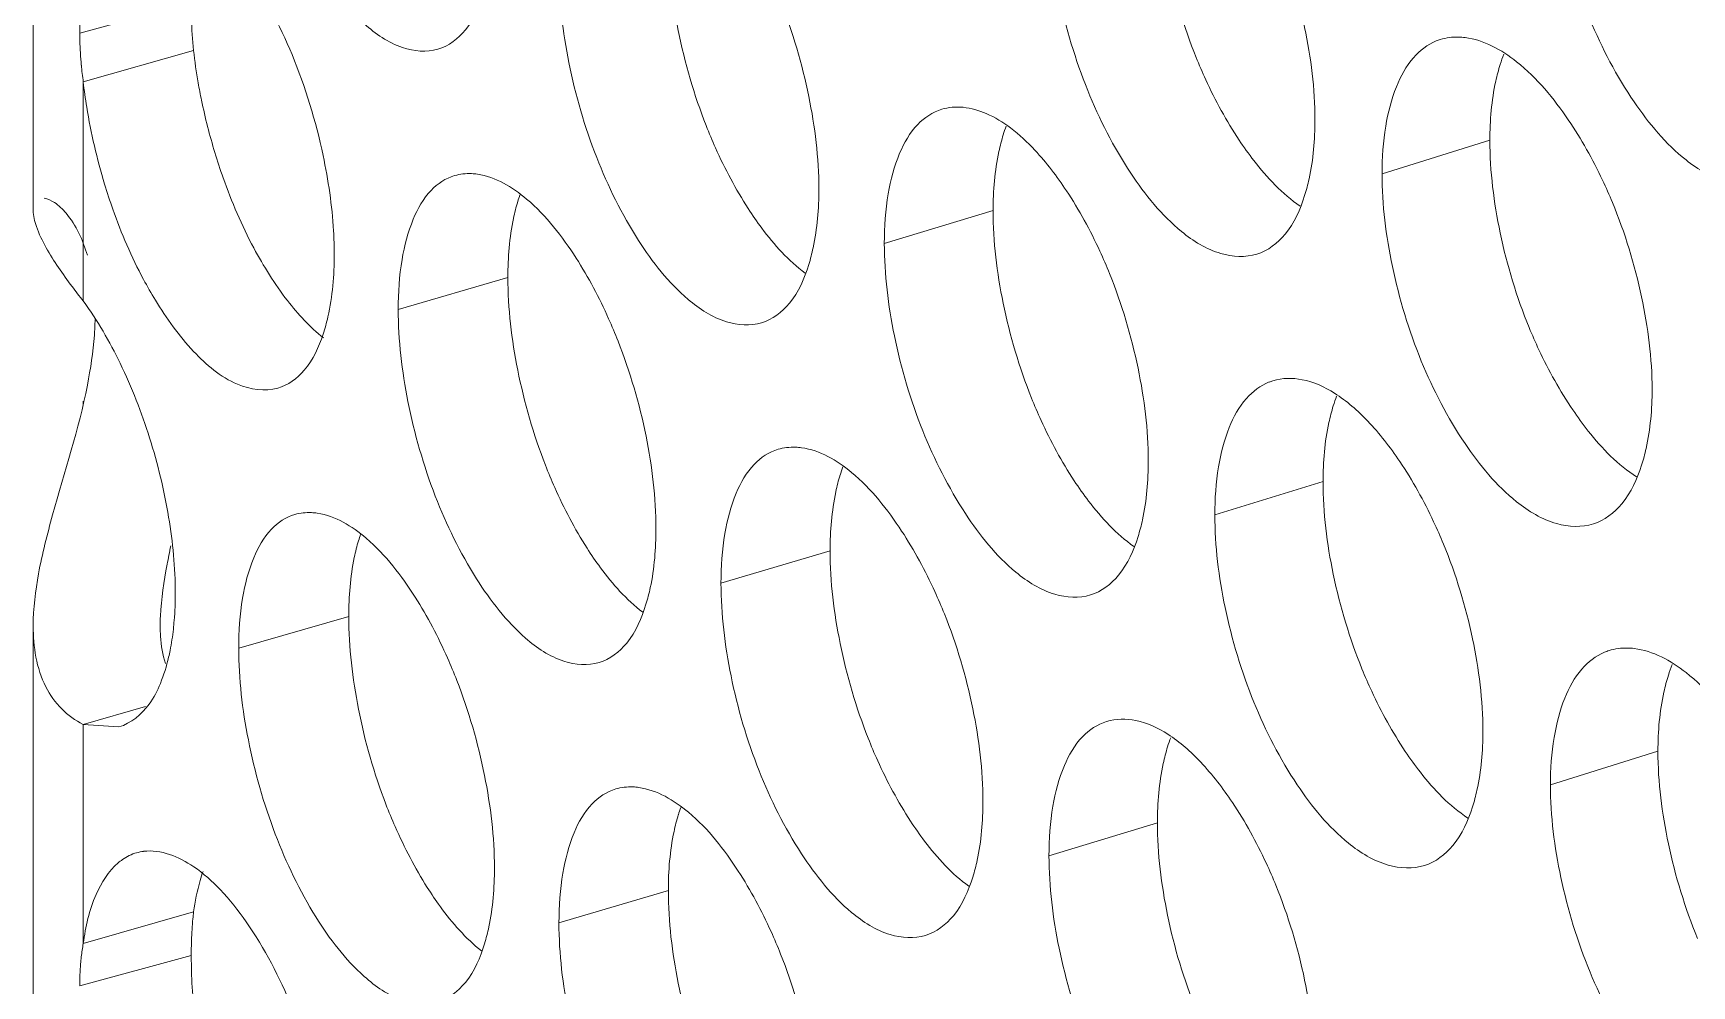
# Model space of a CAD drawing. Header units: millimetres. Extents: x 1177 to 4147, y 93 to 2194.
# Drawn here: x 2491.77 to 2505.48, y 967.28 to 975.15 of the extents above; entities that cross this region are included whole.
import ezdxf

# ---------------------------------------------------------------- set-up
doc = ezdxf.new("R2010")
doc.units = ezdxf.units.MM
doc.header["$LTSCALE"] = 0.1
doc.layers.get('0').update_dxf_attribs({"lineweight": 13})
doc.layers.add('标注', color=251, linetype='Continuous', lineweight=9)

# ---------------------------------------------------------------- blocks, each defined once
blk = doc.blocks.new('02')
for p, q in [((4328.801, 982.25), (4328.801, 988.593)), ((4329.392, 981.182), (4329.392, 983.769)), ((4328.801, 971), (4328.801, 977.343)), ((4329.392, 973.595), (4329.392, 976.182))]:
    blk.add_line(p, q)
at = {"layer": '标注'}
for p, q in [((4330.668, 984.703), (4329.351, 984.344)), ((4330.695, 984.141), (4329.392, 983.769)), ((4346.007, 983.079), (4344.733, 982.683)), ((4346.007, 983.079), (4344.733, 982.683)), ((4340.139, 982.249), (4338.854, 981.862)), ((4334.408, 981.46), (4333.112, 981.083)), ((4329.392, 979.96), (4329.392, 979.998)), ((4344.036, 979.048), (4342.758, 978.655)), ((4338.214, 978.232), (4336.925, 977.848)), ((4332.528, 977.457), (4331.228, 977.082)), ((4330.127, 976.391), (4329.392, 976.182)), ((4329.392, 976.182), (4329.813, 976.152)), ((4347.992, 975.865), (4346.722, 975.466)), ((4342.08, 975.021), (4340.799, 974.631)), ((4336.303, 974.219), (4335.011, 973.838)), ((4330.695, 973.967), (4329.392, 973.595)), ((4330.695, 973.967), (4329.392, 973.595)), ((4330.668, 973.453), (4329.351, 973.094)), ((4330.668, 973.453), (4329.351, 973.094))]:
    blk.add_line(p, q, dxfattribs=at)
for centre, radius, start, end in [((4336.687, 984.716), 6.02, 181.871, 185.483), ((4336.712, 984.804), 6.053, 186.2893, 189.956), ((4345.609, 983.665), 0.633, 107.3212, 111.9576), ((4345.609, 983.665), 0.633, 107.3212, 111.9576), ((4347.904, 983.414), 1.862, 158.5276, 162.4554), ((4347.904, 983.414), 1.862, 158.5276, 162.4554), ((4333.9, 984.391), 4.55, 185.3339, 187.8588), ((4342.076, 982.581), 1.903, 159.5485, 162.781), ((4336.39, 981.789), 1.95, 160.5892, 163.1153), ((4343.627, 979.644), 0.623, 107.151, 111.3587), ((4345.946, 979.382), 1.875, 158.8656, 162.563), ((4340.165, 978.562), 1.918, 159.8933, 162.8914), ((4334.526, 977.783), 1.966, 160.9402, 163.2288), ((4332.677, 977.348), 2.377, 177.2621, 180.0726), ((4347.607, 976.441), 0.642, 107.4921, 112.5473), ((4349.877, 976.2), 1.849, 158.192, 162.3487), ((4344.003, 975.354), 1.889, 159.2059, 162.6715), ((4338.27, 974.548), 1.933, 160.2403, 163.0029), ((4330.173, 974.136), 0.55, 97.1735, 105.9366), ((4330.173, 974.136), 0.55, 97.1735, 105.9366), ((4331.697, 973.179), 2.342, 169.768, 173.6853), ((4331.697, 973.179), 2.342, 169.768, 173.6853), ((4335.848, 973.455), 5.18, 178.0496, 180.0207), ((4335.848, 973.455), 5.18, 178.0496, 180.0207), ((4336.345, 973.454), 5.677, 180.0086, 181.863), ((4336.345, 973.454), 5.677, 180.0086, 181.863), ((4336.687, 973.466), 6.02, 181.871, 185.483), ((4336.687, 973.466), 6.02, 181.871, 185.483)]:
    blk.add_arc(centre, radius, start, end, dxfattribs=at)
for points, knots in [([(4346.722, 986.716), (4346.722, 986.349), (4346.819, 985.593), (4347.149, 984.513), (4347.646, 983.566), (4348.084, 983.037), (4348.324, 982.847)], [0, 0, 0, 0, 0.256026, 0.528509, 0.78559, 1, 1, 1, 1]), ([(4342.08, 986.271), (4342.08, 985.905), (4342.174, 985.148), (4342.391, 984.42), (4342.537, 984.059)], [0, 0, 0, 0, 0.484648, 1, 1, 1, 1]), ([(4342.08, 986.271), (4342.08, 985.905), (4342.174, 985.148), (4342.391, 984.42), (4342.537, 984.059)], [0, 0, 0, 0, 0.484648, 1, 1, 1, 1]), ([(4340.799, 985.881), (4340.799, 985.515), (4340.893, 984.758), (4341.216, 983.677), (4341.7, 982.727), (4342.129, 982.194), (4342.365, 982.002)], [0, 0, 0, 0, 0.256604, 0.529576, 0.786585, 1, 1, 1, 1]), ([(4340.799, 985.881), (4340.799, 985.515), (4340.893, 984.758), (4341.216, 983.677), (4341.7, 982.727), (4342.129, 982.194), (4342.365, 982.002)], [0, 0, 0, 0, 0.256604, 0.529576, 0.786585, 1, 1, 1, 1]), ([(4336.303, 985.469), (4336.303, 985.102), (4336.395, 984.346), (4336.607, 983.616), (4336.75, 983.253)], [0, 0, 0, 0, 0.484764, 1, 1, 1, 1]), ([(4343.941, 983.321), (4343.941, 983.687), (4343.845, 984.443), (4343.626, 985.171), (4343.479, 985.531)], [0, 0, 0, 0, 0.484476, 1, 1, 1, 1]), ([(4343.941, 983.321), (4343.941, 983.687), (4343.845, 984.443), (4343.626, 985.171), (4343.479, 985.531)], [0, 0, 0, 0, 0.484476, 1, 1, 1, 1]), ([(4332.225, 982.9), (4332.14, 983.307), (4331.905, 984.073), (4331.535, 984.787), (4331.316, 985.1)], [0, 0, 0, 0, 0.521078, 1, 1, 1, 1]), ([(4335.011, 985.088), (4335.011, 984.722), (4335.103, 983.967), (4335.417, 982.885), (4335.888, 981.934), (4336.305, 981.397), (4336.536, 981.201)], [0, 0, 0, 0, 0.257025, 0.530351, 0.787311, 1, 1, 1, 1]), ([(4329.369, 984.686), (4329.366, 984.659), (4329.355, 984.545), (4329.351, 984.431), (4329.351, 984.344)], [0, 0, 0, 0, 0.240746, 1, 1, 1, 1]), ([(4333.581, 984.155), (4333.709, 984.192), (4333.965, 984.393), (4334.083, 984.679), (4334.132, 984.842)], [0, 0, 0, 0, 0.438663, 1, 1, 1, 1]), ([(4338.081, 982.506), (4338.081, 982.872), (4337.987, 983.628), (4337.773, 984.357), (4337.629, 984.72)], [0, 0, 0, 0, 0.484593, 1, 1, 1, 1]), ([(4329.351, 984.344), (4329.351, 984.313), (4329.353, 984.188), (4329.36, 984.063), (4329.369, 983.968)], [0, 0, 0, 0, 0.242279, 1, 1, 1, 1]), ([(4332.711, 984.455), (4332.843, 984.337), (4333.109, 984.149), (4333.448, 984.116), (4333.581, 984.155)], [0, 0, 0, 0, 0.561342, 1, 1, 1, 1]), ([(4345.714, 984.293), (4345.689, 984.296), (4345.59, 984.304), (4345.49, 984.291), (4345.421, 984.269)], [0, 0, 0, 0, 0.259055, 1, 1, 1, 1]), ([(4345.714, 984.293), (4345.689, 984.296), (4345.59, 984.304), (4345.49, 984.291), (4345.421, 984.269)], [0, 0, 0, 0, 0.259055, 1, 1, 1, 1]), ([(4346.933, 983.32), (4346.761, 983.573), (4346.426, 983.989), (4345.936, 984.265), (4345.714, 984.293)], [0, 0, 0, 0, 0.577332, 1, 1, 1, 1]), ([(4346.933, 983.32), (4346.761, 983.573), (4346.426, 983.989), (4345.936, 984.265), (4345.714, 984.293)], [0, 0, 0, 0, 0.577332, 1, 1, 1, 1]), ([(4345.373, 984.252), (4345.27, 984.21), (4345.069, 984.054), (4344.876, 983.691), (4344.756, 983.222), (4344.733, 982.871), (4344.733, 982.683)], [0, 0, 0, 0, 0.187225, 0.410841, 0.682034, 1, 1, 1, 1]), ([(4345.373, 984.252), (4345.27, 984.21), (4345.069, 984.054), (4344.876, 983.691), (4344.756, 983.222), (4344.733, 982.871), (4344.733, 982.683)], [0, 0, 0, 0, 0.187225, 0.410841, 0.682034, 1, 1, 1, 1]), ([(4342.537, 984.059), (4342.573, 983.97), (4342.718, 983.633), (4342.895, 983.309), (4343.045, 983.082)], [0, 0, 0, 0, 0.260496, 1, 1, 1, 1]), ([(4342.537, 984.059), (4342.573, 983.97), (4342.718, 983.633), (4342.895, 983.309), (4343.045, 983.082)], [0, 0, 0, 0, 0.260496, 1, 1, 1, 1]), ([(4346.129, 983.975), (4346.108, 983.91), (4346.031, 983.617), (4346.007, 983.313), (4346.007, 983.079)], [0, 0, 0, 0, 0.225897, 1, 1, 1, 1]), ([(4346.129, 983.975), (4346.108, 983.91), (4346.031, 983.617), (4346.007, 983.313), (4346.007, 983.079)], [0, 0, 0, 0, 0.225897, 1, 1, 1, 1]), ([(4329.392, 983.769), (4329.403, 983.67), (4329.459, 983.262), (4329.554, 982.86), (4329.644, 982.562)], [0, 0, 0, 0, 0.243528, 1, 1, 1, 1]), ([(4330.75, 983.757), (4330.762, 983.689), (4330.815, 983.411), (4330.885, 983.137), (4330.947, 982.934)], [0, 0, 0, 0, 0.247361, 1, 1, 1, 1]), ([(4339.532, 983.445), (4339.425, 983.413), (4339.21, 983.268), (4339.005, 982.903), (4338.879, 982.421), (4338.854, 982.058), (4338.854, 981.862)], [0, 0, 0, 0, 0.183968, 0.404776, 0.677031, 1, 1, 1, 1]), ([(4341.005, 982.484), (4340.894, 982.652), (4340.692, 982.918), (4340.368, 983.223), (4340.08, 983.401), (4339.797, 983.484), (4339.613, 983.47), (4339.532, 983.445)], [0, 0, 0, 0, 0.324474, 0.533713, 0.711862, 0.863947, 1, 1, 1, 1]), ([(4343.819, 982.426), (4343.84, 982.491), (4343.916, 982.783), (4343.941, 983.087), (4343.941, 983.321)], [0, 0, 0, 0, 0.225833, 1, 1, 1, 1]), ([(4343.819, 982.426), (4343.84, 982.491), (4343.916, 982.783), (4343.941, 983.087), (4343.941, 983.321)], [0, 0, 0, 0, 0.225833, 1, 1, 1, 1]), ([(4347.454, 982.346), (4347.417, 982.434), (4347.268, 982.771), (4347.087, 983.095), (4346.933, 983.32)], [0, 0, 0, 0, 0.260211, 1, 1, 1, 1]), ([(4347.454, 982.346), (4347.417, 982.434), (4347.268, 982.771), (4347.087, 983.095), (4346.933, 983.32)], [0, 0, 0, 0, 0.260211, 1, 1, 1, 1]), ([(4336.75, 983.253), (4336.785, 983.164), (4336.926, 982.826), (4337.099, 982.501), (4337.246, 982.274)], [0, 0, 0, 0, 0.260758, 1, 1, 1, 1]), ([(4340.259, 983.144), (4340.239, 983.079), (4340.164, 982.787), (4340.139, 982.483), (4340.139, 982.249)], [0, 0, 0, 0, 0.225492, 1, 1, 1, 1]), ([(4330.947, 982.934), (4330.977, 982.834), (4331.104, 982.449), (4331.264, 982.074), (4331.406, 981.808)], [0, 0, 0, 0, 0.257432, 1, 1, 1, 1]), ([(4343.045, 983.082), (4343.1, 983), (4343.306, 982.711), (4343.555, 982.446), (4343.766, 982.302)], [0, 0, 0, 0, 0.280375, 1, 1, 1, 1]), ([(4343.045, 983.082), (4343.1, 983), (4343.306, 982.711), (4343.555, 982.446), (4343.766, 982.302)], [0, 0, 0, 0, 0.280375, 1, 1, 1, 1]), ([(4346.007, 983.079), (4346.007, 982.712), (4346.102, 981.956), (4346.323, 981.229), (4346.471, 980.868)], [0, 0, 0, 0, 0.484571, 1, 1, 1, 1]), ([(4346.007, 983.079), (4346.007, 982.712), (4346.102, 981.956), (4346.323, 981.229), (4346.471, 980.868)], [0, 0, 0, 0, 0.484571, 1, 1, 1, 1]), ([(4332.357, 981.732), (4332.357, 981.825), (4332.344, 982.217), (4332.287, 982.607), (4332.225, 982.9)], [0, 0, 0, 0, 0.236743, 1, 1, 1, 1]), ([(4348.324, 982.847), (4348.466, 982.735), (4348.753, 982.56), (4349.101, 982.545), (4349.24, 982.589)], [0, 0, 0, 0, 0.554103, 1, 1, 1, 1]), ([(4329.644, 982.562), (4329.675, 982.462), (4329.801, 982.077), (4329.962, 981.702), (4330.104, 981.436)], [0, 0, 0, 0, 0.257377, 1, 1, 1, 1]), ([(4333.779, 982.663), (4333.673, 982.632), (4333.461, 982.488), (4333.26, 982.124), (4333.136, 981.642), (4333.112, 981.279), (4333.112, 981.083)], [0, 0, 0, 0, 0.181499, 0.401469, 0.674683, 1, 1, 1, 1]), ([(4334.048, 982.679), (4334.025, 982.683), (4333.935, 982.691), (4333.843, 982.681), (4333.779, 982.663)], [0, 0, 0, 0, 0.259359, 1, 1, 1, 1]), ([(4335.213, 981.689), (4335.049, 981.944), (4334.734, 982.36), (4334.263, 982.648), (4334.048, 982.679)], [0, 0, 0, 0, 0.582011, 1, 1, 1, 1]), ([(4344.733, 982.683), (4344.733, 982.317), (4344.829, 981.56), (4345.156, 980.479), (4345.649, 979.532), (4346.084, 979.002), (4346.323, 978.811)], [0, 0, 0, 0, 0.256219, 0.528865, 0.785923, 1, 1, 1, 1]), ([(4344.733, 982.683), (4344.733, 982.317), (4344.829, 981.56), (4345.156, 980.479), (4345.649, 979.532), (4346.084, 979.002), (4346.323, 978.811)], [0, 0, 0, 0, 0.256219, 0.528865, 0.785923, 1, 1, 1, 1]), ([(4328.932, 982.395), (4328.974, 982.39), (4329.073, 982.34), (4329.281, 982.135), (4329.389, 981.899), (4329.441, 981.721)], [0, 0, 0, 0, 0.148198, 0.361925, 1, 1, 1, 1]), ([(4334.524, 982.355), (4334.505, 982.29), (4334.431, 981.997), (4334.408, 981.694), (4334.408, 981.46)], [0, 0, 0, 0, 0.225092, 1, 1, 1, 1]), ([(4337.962, 981.612), (4337.982, 981.677), (4338.056, 981.969), (4338.081, 982.273), (4338.081, 982.506)], [0, 0, 0, 0, 0.225428, 1, 1, 1, 1]), ([(4341.514, 981.506), (4341.478, 981.595), (4341.332, 981.933), (4341.155, 982.257), (4341.005, 982.484)], [0, 0, 0, 0, 0.260475, 1, 1, 1, 1]), ([(4343.255, 981.735), (4343.385, 981.775), (4343.644, 981.975), (4343.768, 982.264), (4343.819, 982.426)], [0, 0, 0, 0, 0.443684, 1, 1, 1, 1]), ([(4343.255, 981.735), (4343.385, 981.775), (4343.644, 981.975), (4343.768, 982.264), (4343.819, 982.426)], [0, 0, 0, 0, 0.443684, 1, 1, 1, 1]), ([(4347.923, 980.138), (4347.923, 980.504), (4347.825, 981.259), (4347.603, 981.986), (4347.454, 982.346)], [0, 0, 0, 0, 0.484398, 1, 1, 1, 1]), ([(4347.923, 980.138), (4347.923, 980.504), (4347.825, 981.259), (4347.603, 981.986), (4347.454, 982.346)], [0, 0, 0, 0, 0.484398, 1, 1, 1, 1]), ([(4328.954, 981.811), (4328.91, 981.891), (4328.841, 982.031), (4328.801, 982.186), (4328.801, 982.25)], [0, 0, 0, 0, 0.58968, 1, 1, 1, 1]), ([(4337.246, 982.274), (4337.297, 982.194), (4337.491, 981.915), (4337.721, 981.657), (4337.919, 981.511)], [0, 0, 0, 0, 0.279282, 1, 1, 1, 1]), ([(4340.139, 982.249), (4340.139, 981.883), (4340.233, 981.126), (4340.448, 980.397), (4340.593, 980.036)], [0, 0, 0, 0, 0.484687, 1, 1, 1, 1]), ([(4342.365, 982.002), (4342.502, 981.89), (4342.779, 981.714), (4343.119, 981.694), (4343.255, 981.735)], [0, 0, 0, 0, 0.555929, 1, 1, 1, 1]), ([(4342.365, 982.002), (4342.502, 981.89), (4342.779, 981.714), (4343.119, 981.694), (4343.255, 981.735)], [0, 0, 0, 0, 0.555929, 1, 1, 1, 1]), ([(4329.392, 981.182), (4329.347, 981.239), (4329.191, 981.441), (4329.044, 981.651), (4328.954, 981.811)], [0, 0, 0, 0, 0.283462, 1, 1, 1, 1]), ([(4331.406, 981.808), (4331.522, 981.592), (4331.761, 981.209), (4332.068, 980.873), (4332.228, 980.746)], [0, 0, 0, 0, 0.545672, 1, 1, 1, 1]), ([(4338.854, 981.862), (4338.854, 981.496), (4338.948, 980.739), (4339.268, 979.657), (4339.749, 978.707), (4340.174, 978.172), (4340.408, 977.979)], [0, 0, 0, 0, 0.256797, 0.52993, 0.786916, 1, 1, 1, 1]), ([(4332.225, 980.789), (4332.248, 980.857), (4332.331, 981.164), (4332.357, 981.485), (4332.357, 981.732)], [0, 0, 0, 0, 0.223003, 1, 1, 1, 1]), ([(4335.709, 980.708), (4335.674, 980.797), (4335.532, 981.135), (4335.36, 981.461), (4335.213, 981.689)], [0, 0, 0, 0, 0.260737, 1, 1, 1, 1]), ([(4337.405, 980.924), (4337.534, 980.962), (4337.791, 981.162), (4337.911, 981.449), (4337.962, 981.612)], [0, 0, 0, 0, 0.440715, 1, 1, 1, 1]), ([(4330.104, 981.436), (4330.148, 981.354), (4330.32, 981.053), (4330.523, 980.77), (4330.696, 980.586)], [0, 0, 0, 0, 0.271397, 1, 1, 1, 1]), ([(4334.408, 981.46), (4334.408, 981.094), (4334.499, 980.337), (4334.709, 979.607), (4334.851, 979.244)], [0, 0, 0, 0, 0.484802, 1, 1, 1, 1]), ([(4341.972, 979.295), (4341.972, 979.661), (4341.877, 980.417), (4341.66, 981.145), (4341.514, 981.506)], [0, 0, 0, 0, 0.484515, 1, 1, 1, 1]), ([(4330.479, 977.733), (4330.479, 978.032), (4330.418, 978.653), (4330.199, 979.566), (4329.861, 980.427), (4329.56, 980.952), (4329.392, 981.182)], [0, 0, 0, 0, 0.24518, 0.507954, 0.766556, 1, 1, 1, 1]), ([(4336.536, 981.201), (4336.67, 981.088), (4336.938, 980.91), (4337.272, 980.884), (4337.405, 980.924)], [0, 0, 0, 0, 0.558251, 1, 1, 1, 1]), ([(4329.532, 980.962), (4329.531, 980.9), (4329.518, 980.64), (4329.479, 980.382), (4329.441, 980.188)], [0, 0, 0, 0, 0.238404, 1, 1, 1, 1]), ([(4333.112, 981.083), (4333.112, 980.718), (4333.203, 979.966), (4333.511, 978.888), (4333.976, 977.937), (4334.388, 977.399), (4334.616, 977.201)], [0, 0, 0, 0, 0.25688, 0.530083, 0.787064, 1, 1, 1, 1]), ([(4331.69, 980.152), (4331.811, 980.187), (4332.057, 980.369), (4332.175, 980.638), (4332.225, 980.789)], [0, 0, 0, 0, 0.441393, 1, 1, 1, 1]), ([(4346.471, 980.868), (4346.507, 980.78), (4346.655, 980.443), (4346.834, 980.12), (4346.987, 979.895)], [0, 0, 0, 0, 0.26032, 1, 1, 1, 1]), ([(4346.471, 980.868), (4346.507, 980.78), (4346.655, 980.443), (4346.834, 980.12), (4346.987, 979.895)], [0, 0, 0, 0, 0.26032, 1, 1, 1, 1]), ([(4330.696, 980.586), (4330.844, 980.43), (4331.132, 980.174), (4331.537, 980.108), (4331.69, 980.152)], [0, 0, 0, 0, 0.574979, 1, 1, 1, 1]), ([(4336.157, 978.493), (4336.157, 978.86), (4336.065, 979.616), (4335.852, 980.345), (4335.709, 980.708)], [0, 0, 0, 0, 0.484632, 1, 1, 1, 1]), ([(4329.441, 980.188), (4329.339, 979.669), (4329.098, 978.938), (4328.856, 977.996), (4328.801, 977.551), (4328.801, 977.345)], [0, 0, 0, 0, 0.543055, 0.787808, 1, 1, 1, 1]), ([(4343.4, 980.225), (4343.297, 980.185), (4343.095, 980.029), (4342.901, 979.667), (4342.782, 979.196), (4342.758, 978.844), (4342.758, 978.655)], [0, 0, 0, 0, 0.186349, 0.409523, 0.681034, 1, 1, 1, 1]), ([(4344.942, 979.287), (4344.829, 979.455), (4344.599, 979.752), (4344.213, 980.093), (4343.82, 980.276), (4343.554, 980.274), (4343.443, 980.24)], [0, 0, 0, 0, 0.323685, 0.595295, 0.814917, 1, 1, 1, 1]), ([(4340.593, 980.036), (4340.628, 979.947), (4340.773, 979.609), (4340.948, 979.285), (4341.097, 979.058)], [0, 0, 0, 0, 0.260583, 1, 1, 1, 1]), ([(4347.799, 979.242), (4347.82, 979.307), (4347.897, 979.599), (4347.923, 979.904), (4347.923, 980.138)], [0, 0, 0, 0, 0.226105, 1, 1, 1, 1]), ([(4347.799, 979.242), (4347.82, 979.307), (4347.897, 979.599), (4347.923, 979.904), (4347.923, 980.138)], [0, 0, 0, 0, 0.226105, 1, 1, 1, 1]), ([(4344.157, 979.943), (4344.137, 979.878), (4344.06, 979.586), (4344.036, 979.281), (4344.036, 979.048)], [0, 0, 0, 0, 0.225761, 1, 1, 1, 1]), ([(4346.987, 979.895), (4347.044, 979.81), (4347.259, 979.515), (4347.519, 979.246), (4347.74, 979.104)], [0, 0, 0, 0, 0.281036, 1, 1, 1, 1]), ([(4346.987, 979.895), (4347.044, 979.81), (4347.259, 979.515), (4347.519, 979.246), (4347.74, 979.104)], [0, 0, 0, 0, 0.281036, 1, 1, 1, 1]), ([(4337.599, 979.43), (4337.493, 979.398), (4337.279, 979.254), (4337.075, 978.889), (4336.95, 978.407), (4336.925, 978.044), (4336.925, 977.848)], [0, 0, 0, 0, 0.183153, 0.403682, 0.676253, 1, 1, 1, 1]), ([(4337.876, 979.449), (4337.853, 979.452), (4337.76, 979.46), (4337.665, 979.45), (4337.599, 979.43)], [0, 0, 0, 0, 0.259249, 1, 1, 1, 1]), ([(4339.059, 978.465), (4338.893, 978.718), (4338.571, 979.135), (4338.094, 979.419), (4337.876, 979.449)], [0, 0, 0, 0, 0.580424, 1, 1, 1, 1]), ([(4334.851, 979.244), (4334.885, 979.155), (4335.026, 978.817), (4335.197, 978.491), (4335.343, 978.263)], [0, 0, 0, 0, 0.260845, 1, 1, 1, 1]), ([(4341.851, 978.4), (4341.872, 978.465), (4341.948, 978.757), (4341.972, 979.061), (4341.972, 979.295)], [0, 0, 0, 0, 0.225697, 1, 1, 1, 1]), ([(4345.459, 978.311), (4345.422, 978.4), (4345.274, 978.737), (4345.095, 979.061), (4344.942, 979.287)], [0, 0, 0, 0, 0.260299, 1, 1, 1, 1]), ([(4347.23, 978.55), (4347.361, 978.591), (4347.621, 978.791), (4347.747, 979.08), (4347.799, 979.242)], [0, 0, 0, 0, 0.445594, 1, 1, 1, 1]), ([(4347.23, 978.55), (4347.361, 978.591), (4347.621, 978.791), (4347.747, 979.08), (4347.799, 979.242)], [0, 0, 0, 0, 0.445594, 1, 1, 1, 1]), ([(4338.332, 979.127), (4338.312, 979.062), (4338.238, 978.769), (4338.214, 978.465), (4338.214, 978.232)], [0, 0, 0, 0, 0.225358, 1, 1, 1, 1]), ([(4341.097, 979.058), (4341.151, 978.976), (4341.353, 978.691), (4341.595, 978.428), (4341.802, 978.284)], [0, 0, 0, 0, 0.280024, 1, 1, 1, 1]), ([(4344.036, 979.048), (4344.036, 978.681), (4344.131, 977.925), (4344.35, 977.197), (4344.496, 976.836)], [0, 0, 0, 0, 0.48461, 1, 1, 1, 1]), ([(4346.323, 978.811), (4346.463, 978.699), (4346.747, 978.524), (4347.092, 978.506), (4347.23, 978.55)], [0, 0, 0, 0, 0.554701, 1, 1, 1, 1]), ([(4346.323, 978.811), (4346.463, 978.699), (4346.747, 978.524), (4347.092, 978.506), (4347.23, 978.55)], [0, 0, 0, 0, 0.554701, 1, 1, 1, 1]), ([(4331.891, 978.66), (4331.787, 978.63), (4331.575, 978.487), (4331.375, 978.124), (4331.252, 977.642), (4331.228, 977.279), (4331.228, 977.082)], [0, 0, 0, 0, 0.180661, 0.40035, 0.673891, 1, 1, 1, 1]), ([(4332.157, 978.676), (4332.134, 978.679), (4332.046, 978.688), (4331.955, 978.679), (4331.891, 978.66)], [0, 0, 0, 0, 0.259416, 1, 1, 1, 1]), ([(4333.312, 977.683), (4333.15, 977.938), (4332.839, 978.354), (4332.371, 978.644), (4332.157, 978.676)], [0, 0, 0, 0, 0.582814, 1, 1, 1, 1]), ([(4342.758, 978.655), (4342.758, 978.288), (4342.853, 977.532), (4343.179, 976.451), (4343.667, 975.502), (4344.099, 974.971), (4344.336, 974.779)], [0, 0, 0, 0, 0.256412, 0.529221, 0.786254, 1, 1, 1, 1]), ([(4336.039, 977.6), (4336.059, 977.664), (4336.133, 977.957), (4336.157, 978.26), (4336.157, 978.493)], [0, 0, 0, 0, 0.225294, 1, 1, 1, 1]), ([(4339.564, 977.486), (4339.528, 977.575), (4339.384, 977.912), (4339.208, 978.237), (4339.059, 978.465)], [0, 0, 0, 0, 0.260562, 1, 1, 1, 1]), ([(4330.426, 978.289), (4330.411, 978.217), (4330.357, 977.943), (4330.313, 977.666), (4330.304, 977.461)], [0, 0, 0, 0, 0.264477, 1, 1, 1, 1]), ([(4332.643, 978.351), (4332.624, 978.286), (4332.551, 977.993), (4332.528, 977.69), (4332.528, 977.457)], [0, 0, 0, 0, 0.22496, 1, 1, 1, 1]), ([(4335.343, 978.263), (4335.393, 978.184), (4335.582, 977.909), (4335.807, 977.653), (4336, 977.507)], [0, 0, 0, 0, 0.27889, 1, 1, 1, 1]), ([(4338.214, 978.232), (4338.214, 977.865), (4338.307, 977.109), (4338.52, 976.379), (4338.664, 976.017)], [0, 0, 0, 0, 0.484725, 1, 1, 1, 1]), ([(4341.29, 977.71), (4341.419, 977.75), (4341.678, 977.95), (4341.8, 978.238), (4341.851, 978.4)], [0, 0, 0, 0, 0.442709, 1, 1, 1, 1]), ([(4345.924, 976.102), (4345.924, 976.468), (4345.828, 977.224), (4345.607, 977.951), (4345.459, 978.311)], [0, 0, 0, 0, 0.484437, 1, 1, 1, 1]), ([(4336.925, 977.848), (4336.925, 977.481), (4337.018, 976.725), (4337.335, 975.642), (4337.812, 974.691), (4338.234, 974.155), (4338.467, 973.961)], [0, 0, 0, 0, 0.256988, 0.530284, 0.787246, 1, 1, 1, 1]), ([(4340.408, 977.979), (4340.545, 977.867), (4340.818, 977.691), (4341.155, 977.669), (4341.29, 977.71)], [0, 0, 0, 0, 0.55656, 1, 1, 1, 1]), ([(4330.457, 977.307), (4330.46, 977.341), (4330.474, 977.483), (4330.479, 977.625), (4330.479, 977.733)], [0, 0, 0, 0, 0.240443, 1, 1, 1, 1]), ([(4333.805, 976.701), (4333.77, 976.79), (4333.629, 977.129), (4333.458, 977.455), (4333.312, 977.683)], [0, 0, 0, 0, 0.260824, 1, 1, 1, 1]), ([(4332.528, 977.457), (4332.528, 977.09), (4332.618, 976.333), (4332.827, 975.602), (4332.967, 975.239)], [0, 0, 0, 0, 0.484841, 1, 1, 1, 1]), ([(4335.486, 976.912), (4335.613, 976.95), (4335.87, 977.15), (4335.989, 977.437), (4336.039, 977.6)], [0, 0, 0, 0, 0.439697, 1, 1, 1, 1]), ([(4340.019, 975.273), (4340.019, 975.639), (4339.925, 976.395), (4339.709, 977.124), (4339.564, 977.486)], [0, 0, 0, 0, 0.484554, 1, 1, 1, 1]), ([(4328.801, 977.345), (4328.8, 977.1), (4328.855, 976.733), (4329.123, 976.354), (4329.299, 976.228), (4329.392, 976.182)], [0, 0, 0, 0, 0.536627, 0.771347, 1, 1, 1, 1]), ([(4330.301, 977.345), (4330.301, 977.304), (4330.306, 977.154), (4330.329, 977.002), (4330.365, 976.9)], [0, 0, 0, 0, 0.274396, 1, 1, 1, 1]), ([(4330.401, 976.975), (4330.407, 977.001), (4330.43, 977.111), (4330.447, 977.222), (4330.457, 977.307)], [0, 0, 0, 0, 0.239722, 1, 1, 1, 1]), ([(4331.228, 977.082), (4331.228, 976.719), (4331.318, 975.97), (4331.622, 974.895), (4332.079, 973.945), (4332.485, 973.405), (4332.711, 973.205)], [0, 0, 0, 0, 0.256731, 0.529807, 0.786809, 1, 1, 1, 1]), ([(4334.616, 977.201), (4334.749, 977.085), (4335.016, 976.902), (4335.353, 976.873), (4335.486, 976.912)], [0, 0, 0, 0, 0.55978, 1, 1, 1, 1]), ([(4347.711, 977.078), (4347.685, 977.081), (4347.585, 977.088), (4347.484, 977.075), (4347.414, 977.053)], [0, 0, 0, 0, 0.259011, 1, 1, 1, 1]), ([(4348.939, 976.108), (4348.766, 976.361), (4348.428, 976.777), (4347.935, 977.051), (4347.711, 977.078)], [0, 0, 0, 0, 0.576575, 1, 1, 1, 1]), ([(4329.813, 976.152), (4329.956, 976.193), (4330.159, 976.364), (4330.317, 976.676), (4330.376, 976.87), (4330.401, 976.975)], [0, 0, 0, 0, 0.426718, 0.691609, 1, 1, 1, 1]), ([(4347.36, 977.034), (4347.258, 976.991), (4347.058, 976.833), (4346.865, 976.471), (4346.746, 976.002), (4346.722, 975.653), (4346.722, 975.466)], [0, 0, 0, 0, 0.188092, 0.412143, 0.683021, 1, 1, 1, 1]), ([(4334.249, 974.485), (4334.249, 974.852), (4334.157, 975.608), (4333.946, 976.338), (4333.805, 976.701)], [0, 0, 0, 0, 0.48467, 1, 1, 1, 1]), ([(4344.496, 976.836), (4344.532, 976.748), (4344.679, 976.411), (4344.857, 976.087), (4345.008, 975.861)], [0, 0, 0, 0, 0.260408, 1, 1, 1, 1]), ([(4348.115, 976.761), (4348.095, 976.696), (4348.017, 976.403), (4347.992, 976.098), (4347.992, 975.865)], [0, 0, 0, 0, 0.226033, 1, 1, 1, 1]), ([(4341.48, 976.215), (4341.372, 976.183), (4341.157, 976.038), (4340.95, 975.672), (4340.824, 975.189), (4340.799, 974.827), (4340.799, 974.631)], [0, 0, 0, 0, 0.184776, 0.405862, 0.677804, 1, 1, 1, 1]), ([(4342.966, 975.258), (4342.854, 975.426), (4342.627, 975.723), (4342.244, 976.065), (4341.855, 976.25), (4341.59, 976.249), (4341.48, 976.215)], [0, 0, 0, 0, 0.324351, 0.596195, 0.815556, 1, 1, 1, 1]), ([(4345.802, 975.207), (4345.822, 975.272), (4345.899, 975.564), (4345.924, 975.868), (4345.924, 976.102)], [0, 0, 0, 0, 0.225969, 1, 1, 1, 1]), ([(4338.664, 976.017), (4338.699, 975.928), (4338.842, 975.591), (4339.016, 975.266), (4339.164, 975.039)], [0, 0, 0, 0, 0.260671, 1, 1, 1, 1]), ([(4342.2, 975.917), (4342.18, 975.852), (4342.104, 975.559), (4342.08, 975.255), (4342.08, 975.021)], [0, 0, 0, 0, 0.225626, 1, 1, 1, 1]), ([(4345.008, 975.861), (4345.065, 975.777), (4345.275, 975.486), (4345.529, 975.218), (4345.746, 975.076)], [0, 0, 0, 0, 0.280712, 1, 1, 1, 1]), ([(4347.992, 975.865), (4347.992, 975.498), (4348.089, 974.742), (4348.311, 974.015), (4348.46, 973.655)], [0, 0, 0, 0, 0.484532, 1, 1, 1, 1]), ([(4335.681, 975.419), (4335.576, 975.388), (4335.362, 975.244), (4335.16, 974.879), (4335.035, 974.397), (4335.011, 974.035), (4335.011, 973.838)], [0, 0, 0, 0, 0.18233, 0.402579, 0.67547, 1, 1, 1, 1]), ([(4335.955, 975.437), (4335.931, 975.44), (4335.84, 975.449), (4335.747, 975.438), (4335.681, 975.419)], [0, 0, 0, 0, 0.259303, 1, 1, 1, 1]), ([(4337.128, 974.45), (4336.963, 974.704), (4336.645, 975.12), (4336.171, 975.406), (4335.955, 975.437)], [0, 0, 0, 0, 0.581214, 1, 1, 1, 1]), ([(4339.899, 974.379), (4339.919, 974.444), (4339.995, 974.736), (4340.019, 975.04), (4340.019, 975.273)], [0, 0, 0, 0, 0.225563, 1, 1, 1, 1]), ([(4346.722, 975.466), (4346.722, 975.099), (4346.819, 974.343), (4347.149, 973.263), (4347.646, 972.316), (4348.084, 971.787), (4348.324, 971.597)], [0, 0, 0, 0, 0.256026, 0.528509, 0.78559, 1, 1, 1, 1]), ([(4332.967, 975.239), (4333.001, 975.15), (4333.141, 974.811), (4333.311, 974.485), (4333.455, 974.257)], [0, 0, 0, 0, 0.260931, 1, 1, 1, 1]), ([(4336.421, 975.114), (4336.401, 975.049), (4336.327, 974.756), (4336.303, 974.452), (4336.303, 974.219)], [0, 0, 0, 0, 0.225225, 1, 1, 1, 1]), ([(4343.479, 974.281), (4343.443, 974.37), (4343.296, 974.708), (4343.118, 975.032), (4342.966, 975.258)], [0, 0, 0, 0, 0.260387, 1, 1, 1, 1]), ([(4345.235, 974.515), (4345.365, 974.556), (4345.625, 974.756), (4345.75, 975.044), (4345.802, 975.207)], [0, 0, 0, 0, 0.444646, 1, 1, 1, 1]), ([(4339.164, 975.039), (4339.217, 974.958), (4339.414, 974.676), (4339.651, 974.415), (4339.853, 974.27)], [0, 0, 0, 0, 0.279659, 1, 1, 1, 1]), ([(4342.08, 975.021), (4342.08, 974.655), (4342.174, 973.898), (4342.391, 973.17), (4342.537, 972.809)], [0, 0, 0, 0, 0.484648, 1, 1, 1, 1]), ([(4331.316, 973.85), (4331.223, 973.984), (4331.035, 974.222), (4330.662, 974.559), (4330.309, 974.708), (4330.104, 974.683)], [0, 0, 0, 0, 0.320968, 0.5929, 1, 1, 1, 1]), ([(4331.316, 973.85), (4331.223, 973.984), (4331.035, 974.222), (4330.662, 974.559), (4330.309, 974.708), (4330.104, 974.683)], [0, 0, 0, 0, 0.320968, 0.5929, 1, 1, 1, 1]), ([(4344.336, 974.779), (4344.475, 974.667), (4344.755, 974.492), (4345.098, 974.473), (4345.235, 974.515)], [0, 0, 0, 0, 0.555309, 1, 1, 1, 1]), ([(4329.805, 974.547), (4329.689, 974.448), (4329.497, 974.136), (4329.419, 973.792), (4329.392, 973.595)], [0, 0, 0, 0, 0.434523, 1, 1, 1, 1]), ([(4329.805, 974.547), (4329.689, 974.448), (4329.497, 974.136), (4329.419, 973.792), (4329.392, 973.595)], [0, 0, 0, 0, 0.434523, 1, 1, 1, 1]), ([(4330.022, 974.666), (4329.963, 974.649), (4329.887, 974.611), (4329.821, 974.56), (4329.805, 974.547)], [0, 0, 0, 0, 0.740858, 1, 1, 1, 1]), ([(4330.022, 974.666), (4329.963, 974.649), (4329.887, 974.611), (4329.821, 974.56), (4329.805, 974.547)], [0, 0, 0, 0, 0.740858, 1, 1, 1, 1]), ([(4340.799, 974.631), (4340.799, 974.265), (4340.893, 973.508), (4341.216, 972.427), (4341.7, 971.477), (4342.129, 970.944), (4342.365, 970.752)], [0, 0, 0, 0, 0.256604, 0.529576, 0.786585, 1, 1, 1, 1]), ([(4330.808, 974.446), (4330.795, 974.41), (4330.744, 974.253), (4330.712, 974.092), (4330.695, 973.967)], [0, 0, 0, 0, 0.232223, 1, 1, 1, 1]), ([(4330.808, 974.446), (4330.795, 974.41), (4330.744, 974.253), (4330.712, 974.092), (4330.695, 973.967)], [0, 0, 0, 0, 0.232223, 1, 1, 1, 1]), ([(4334.132, 973.592), (4334.152, 973.657), (4334.226, 973.949), (4334.249, 974.252), (4334.249, 974.485)], [0, 0, 0, 0, 0.225161, 1, 1, 1, 1]), ([(4337.629, 973.47), (4337.594, 973.559), (4337.45, 973.897), (4337.276, 974.222), (4337.128, 974.45)], [0, 0, 0, 0, 0.26065, 1, 1, 1, 1]), ([(4339.34, 973.69), (4339.469, 973.729), (4339.727, 973.929), (4339.848, 974.216), (4339.899, 974.379)], [0, 0, 0, 0, 0.441719, 1, 1, 1, 1]), ([(4333.455, 974.257), (4333.505, 974.179), (4333.689, 973.907), (4333.909, 973.654), (4334.096, 973.508)], [0, 0, 0, 0, 0.278486, 1, 1, 1, 1]), ([(4336.303, 974.219), (4336.303, 973.852), (4336.395, 973.096), (4336.607, 972.366), (4336.75, 972.003)], [0, 0, 0, 0, 0.484764, 1, 1, 1, 1]), ([(4343.941, 972.071), (4343.941, 972.437), (4343.845, 973.193), (4343.626, 973.921), (4343.479, 974.281)], [0, 0, 0, 0, 0.484476, 1, 1, 1, 1]), ([(4330.695, 973.967), (4330.692, 973.94), (4330.68, 973.828), (4330.674, 973.716), (4330.671, 973.631)], [0, 0, 0, 0, 0.242582, 1, 1, 1, 1]), ([(4330.695, 973.967), (4330.692, 973.94), (4330.68, 973.828), (4330.674, 973.716), (4330.671, 973.631)], [0, 0, 0, 0, 0.242582, 1, 1, 1, 1]), ([(4338.467, 973.961), (4338.602, 973.849), (4338.872, 973.673), (4339.207, 973.649), (4339.34, 973.69)], [0, 0, 0, 0, 0.557203, 1, 1, 1, 1]), ([(4332.225, 971.65), (4332.14, 972.057), (4331.905, 972.823), (4331.535, 973.537), (4331.316, 973.85)], [0, 0, 0, 0, 0.521078, 1, 1, 1, 1]), ([(4332.225, 971.65), (4332.14, 972.057), (4331.905, 972.823), (4331.535, 973.537), (4331.316, 973.85)], [0, 0, 0, 0, 0.521078, 1, 1, 1, 1]), ([(4335.011, 973.838), (4335.011, 973.472), (4335.103, 972.717), (4335.417, 971.635), (4335.888, 970.684), (4336.305, 970.147), (4336.536, 969.951)], [0, 0, 0, 0, 0.257025, 0.530351, 0.787311, 1, 1, 1, 1]), ([(4333.581, 972.905), (4333.709, 972.942), (4333.965, 973.143), (4334.083, 973.429), (4334.132, 973.592)], [0, 0, 0, 0, 0.438663, 1, 1, 1, 1]), ([(4329.369, 973.436), (4329.366, 973.409), (4329.355, 973.295), (4329.351, 973.181), (4329.351, 973.094)], [0, 0, 0, 0, 0.240746, 1, 1, 1, 1]), ([(4329.369, 973.436), (4329.366, 973.409), (4329.355, 973.295), (4329.351, 973.181), (4329.351, 973.094)], [0, 0, 0, 0, 0.240746, 1, 1, 1, 1]), ([(4338.081, 971.256), (4338.081, 971.622), (4337.987, 972.378), (4337.773, 973.107), (4337.629, 973.47)], [0, 0, 0, 0, 0.484593, 1, 1, 1, 1]), ([(4332.711, 973.205), (4332.843, 973.087), (4333.109, 972.899), (4333.448, 972.866), (4333.581, 972.905)], [0, 0, 0, 0, 0.561342, 1, 1, 1, 1])]:
    blk.add_open_spline(points, degree=3, knots=knots, dxfattribs=at)

msp = doc.modelspace()

# ---------------------------------------------------------------- block references
at = {"xscale": 0.7, "yscale": 0.7, "zscale": 0.7}
msp.add_blockref('02', (-538.391, 286.112), dxfattribs=at)

doc.saveas('drawing.dxf')
